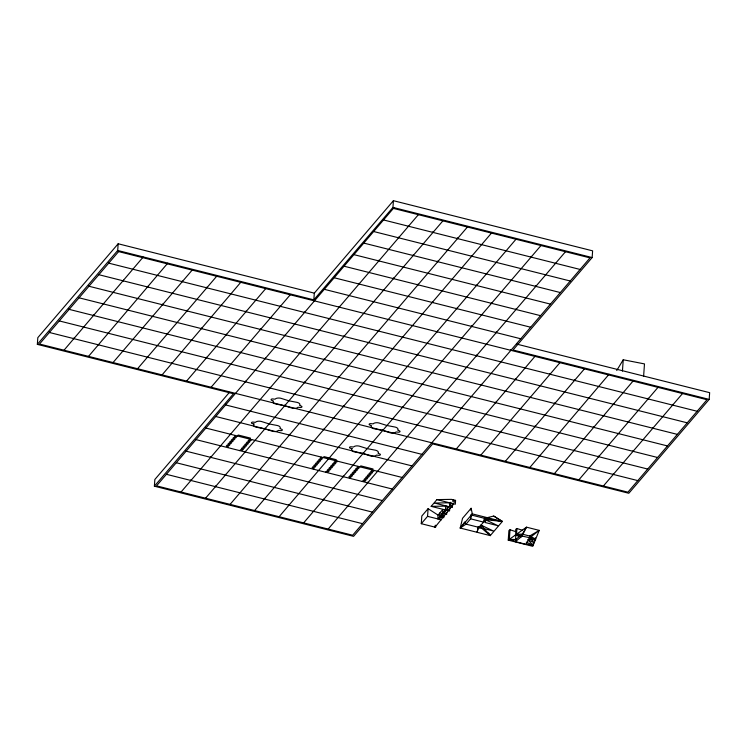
<?xml version="1.0" encoding="UTF-8"?>
<svg xmlns="http://www.w3.org/2000/svg" width="747" height="747" viewBox="0 0 747 747"><rect width="100%" height="100%" fill="white"/><g stroke="black" fill="none" stroke-linecap="round" stroke-linejoin="round"><path stroke-width="1.12" d="M471.002 510.481L471.105 508.287L462.533 518.315L460.227 528.045L490.256 535.608L502.367 521.453L493.711 516.056L484.523 518.334L471.843 515.141M709.183 399.384L628.834 493.272L432.69 443.895L353.583 536.346L154.377 486.194L233.494 393.753L37.35 344.367L37.817 337.653L118.166 243.765L314.31 293.141L393.417 200.691L592.623 250.843L592.147 257.556L513.04 350.007L709.183 399.384L709.65 392.67L516.896 344.143M49.442 331.761L49.386 332.48L637.807 480.61M69.219 308.651L69.163 309.37L657.584 457.5M73.906 338.652L73.953 337.933M88.996 285.531L88.949 286.25L677.361 434.39M93.683 315.542L93.739 314.823M108.773 262.421L108.726 263.14L697.138 411.27M108.315 333.265L108.362 332.546M118.166 243.765L117.699 250.478L37.35 344.367M123.348 280.872L123.404 280.153M128.092 310.154L128.139 309.435M143.181 257.043L64.018 350.203M147.869 287.044L147.915 286.325M147.458 357.169L147.514 356.45M162.501 304.767L162.547 304.048M167.692 263.215L88.538 356.375M154.377 486.194L154.853 479.481L229.441 392.315M167.235 334.058L167.291 333.339M171.978 363.341L172.025 362.622M182.277 281.656L182.324 280.937M187.011 310.939L187.067 310.22M186.246 450.469L186.199 451.188L382.333 500.574M190.933 480.48L190.989 479.761M201.643 328.671L201.69 327.952M206.788 287.828L206.844 287.109M206.387 357.953L206.433 357.234M206.023 427.359L205.976 428.078L402.11 477.454M210.71 457.369L210.766 456.641M221.42 305.56L221.467 304.841M215.453 486.652L215.5 485.933M226.164 334.843L226.21 334.124M225.799 404.248L225.753 404.967L421.887 454.344M225.342 475.092L225.389 474.373M230.487 434.25L230.543 433.531M241.253 281.731L162.09 374.891M240.786 352.575L240.842 351.856M245.94 311.732L245.987 311.013M245.53 381.857L245.576 381.138M245.119 451.982L245.175 451.263M249.862 481.264L249.909 480.545M260.563 329.455L260.619 328.736M265.306 358.747L265.353 358.028M264.896 428.871L264.952 428.152M270.05 388.029L270.097 387.31M264.485 498.996L264.541 498.277M269.639 458.154L269.686 457.435M280.34 306.345L280.396 305.626M285.083 335.627L285.13 334.908M284.672 405.761L275.876 404.052A4.417 2.166 4 0 1 273.439 401.102L272.113 400.476A1.653 0.812 4 0 1 271.198 399.365A1.653 0.812 4 0 1 273.346 399.029L275.083 399.169A4.417 2.166 4 0 1 280.816 398.272L288.902 400.822L297.166 402.39A4.417 2.166 4 0 1 299.603 405.341L300.929 405.976A1.653 0.812 4 0 1 301.844 407.078A1.653 0.812 4 0 1 299.687 407.414L297.95 407.274A4.417 2.166 4 0 1 292.217 408.17L284.672 405.761L284.728 405.033M284.262 475.886L284.318 475.157M289.416 435.043L289.462 434.324M289.005 505.168L289.052 504.449M299.715 353.359L299.762 352.64M304.86 312.517L304.916 311.798M304.449 382.641L304.505 381.922M118.614 251.59L39.498 344.031L627.919 492.17L707.026 399.72L118.614 251.59L117.699 250.478L313.833 299.855L314.31 293.141M304.048 452.766L304.094 452.047M308.782 482.058L308.838 481.339M319.492 330.249L319.539 329.53M324.226 359.531L324.282 358.812M323.825 429.656L323.871 428.937M323.414 499.78L323.46 499.061M339.269 307.138L339.315 306.419M338.858 377.263L338.914 376.544M344.012 336.421L344.059 335.702M343.601 406.545L343.648 405.826M354.358 254.017L354.302 254.736L550.446 304.113M343.19 476.67L343.237 475.951M348.335 435.828L348.391 435.109M359.046 284.019L359.092 283.3M347.934 505.952L347.981 505.233M358.635 354.153L358.691 353.424M363.378 383.435L363.425 382.716M374.135 230.907L374.079 231.626L570.222 281.003M362.967 453.56L363.014 452.841M378.822 260.908L378.869 260.189M367.711 482.842L367.757 482.123M378.412 331.033L378.468 330.314M383.566 290.191L383.613 289.472M378.001 401.158L378.057 400.439M313.833 299.855L392.95 207.405L393.417 200.691M393.865 208.516L589.999 257.892L352.668 535.235L156.534 485.858L393.912 207.797M382.744 430.449L373.948 428.741A4.417 2.166 4 0 1 371.502 425.79L370.176 425.164A1.653 0.812 4 0 1 369.261 424.053A1.653 0.812 4 0 1 371.418 423.717L373.155 423.857A4.417 2.166 4 0 1 378.888 422.961L386.965 425.51L395.228 427.079A4.417 2.166 4 0 1 397.675 430.029L399.001 430.664A1.653 0.812 4 0 1 399.916 431.766A1.653 0.812 4 0 1 397.759 432.102L396.022 431.962A4.417 2.166 4 0 1 390.289 432.858L382.744 430.449L382.791 429.73M393.454 278.64L393.501 277.921M398.599 237.798L398.655 237.079M398.188 307.923L398.244 307.204M397.787 378.047L397.834 377.328M402.932 337.205L402.978 336.486M402.521 407.33L402.577 406.611M413.231 255.53L413.278 254.811M417.965 284.812L418.021 284.093M417.564 354.937L417.61 354.218M417.153 425.062L417.2 424.343M422.298 384.219L422.354 383.5M433.008 232.41L433.055 231.691M432.597 302.544L432.644 301.816M437.751 261.702L437.798 260.983M435.716 525.374L435.576 527.289L421.28 523.694L421.812 516.018L428.096 508.679L438.041 515.085L437.779 518.922L445.445 509.949L445.716 506.111L431.15 506.354L436.92 499.612L451.487 499.369L455.577 500.406L455.306 504.234L436.92 499.612M437.34 331.827L437.387 331.108M421.28 523.694L427.564 516.345L428.096 508.679M436.93 401.951L436.976 401.232M441.673 431.234L441.72 430.515M435.576 527.289L435.071 527.158L435.202 525.244M452.374 279.425L452.43 278.706M457.528 238.592L457.575 237.863M439.507 516.429L439.311 519.305L451.59 503.357M439.946 512.853L439.684 516.691L443.765 517.718L443.905 515.803M441.486 513.245L441.234 516.803L443.279 517.326L443.401 515.542M457.117 308.716L457.164 307.988M444.297 510.92L444.148 513.021L446.192 513.544M446.79 512.433L446.65 514.347L442.569 513.32L442.831 509.482L438.041 515.085M456.706 378.841L456.753 378.122M449.741 508.1L449.535 510.976L431.15 506.354M452.551 504.748L452.365 507.53L434.493 503.039L448.611 502.806L450.067 503.17L449.899 505.504L452.075 506.055M453.018 499.762L452.887 501.676L454.932 502.189L455.063 500.275M472.151 256.314L472.207 255.595M471.74 326.439L471.796 325.72M476.894 285.597L476.941 284.878M476.483 355.721L476.53 355.002M476.072 425.846L476.128 425.127M481.227 385.013L481.273 384.294M491.984 232.485L254.596 510.546M491.526 303.329L491.573 302.61M480.9 527.877L481.096 525.132L493.45 531.033L480.9 527.877L478.267 528.288L477.165 532.116L478.248 526.635M496.26 332.611L496.316 331.892M484.327 521.21L484.514 518.465L487.221 517.83L484.327 521.21L485.447 522.573L498.006 525.729L485.634 519.819L484.514 518.465M485.447 522.573L485.634 519.819M495.849 402.736L495.905 402.017M500.593 432.018L500.639 431.299M511.303 280.218L511.35 279.499M516.494 238.657L279.117 516.719M510.892 350.343L510.939 349.624M516.037 309.501L516.093 308.782M515.626 379.625L515.682 378.906M508.24 540.137L526.476 527.167L539.241 530.379L532.76 546.309L508.24 540.137L508.912 530.547L510.014 529.763L515.29 531.481M515.225 449.75L515.271 449.031M522.508 530.314L516.924 528.493L515.729 529.343L515.673 541.426L509.342 539.353L510.014 529.763M531.08 257.108L531.126 256.38M516.924 528.493L516.522 534.245L522.237 534.152L529.67 536.019L539.241 530.379L529.53 537.943L526 544.311L515.402 541.65L515.551 539.511M535.814 286.39L535.87 285.671M521.163 535.048L521.033 536.962L515.327 535.095L519.221 535.057M530.669 536.533L535.702 539.073L522.106 536.075L522.237 534.152L526.476 527.167L522.106 536.075L515.402 541.65M535.459 355.796L456.296 448.966M535.001 426.64L535.048 425.921M529.53 537.943L529.67 536.019M533.302 543.209L533.153 545.347L526.149 544.059M539.736 455.922L539.792 455.203M535.44 537.821L535.282 540.118L528.969 538.961M550.035 374.238L550.091 373.519M554.778 403.529L554.825 402.81M574.555 380.41L574.602 379.691M574.144 450.534L574.191 449.815M579.298 409.701L579.345 408.982M589.187 398.142L589.234 397.423M593.921 427.424L593.977 426.705M598.664 456.706L598.711 455.987M609.01 374.312L529.847 467.482M613.698 404.314L613.754 403.595M613.287 474.438L613.343 473.719M622.438 371.1L623.231 359.765L644.484 363.91L643.606 376.385M628.33 422.046L628.376 421.327M633.531 380.484L554.367 473.654M633.073 451.328L633.12 450.609M648.107 398.926L648.153 398.207M652.85 428.218L652.897 427.499M672.627 405.098L672.673 404.379M488.566 532.928L490.256 535.608L481.105 525.001L479.023 527.401L466.053 524.142L464.737 521.957L460.227 528.045L466.053 524.142L470.591 518.829L483.57 522.097L484.523 518.334L502.367 521.453L493.711 516.056M471.105 508.287L472.337 513.899L470.591 518.829L470.787 514.879L472.337 513.899L502.367 521.453L485.643 519.688L484.523 518.334M616.733 370.531L623.231 359.765M435.071 527.158L448.517 510.509M453.634 503.87L449.106 509.753L447.061 509.249L447.248 506.503L445.716 506.111M113.049 362.547L192.166 270.106M137.569 368.719L216.677 276.278M186.601 381.063L265.717 288.622M211.121 387.235L290.238 294.794M181.045 492.03L418.376 214.688M235.342 435.473L234.521 436.435L236.566 436.948L235.735 437.91L233.699 437.397L232.868 438.368L234.913 438.881L234.091 439.843L232.046 439.329L231.225 440.291L233.269 440.805L232.438 441.766L230.403 441.253L229.572 442.215L231.617 442.728L230.795 443.69L228.75 443.176L227.928 444.138L229.973 444.652L229.142 445.623L227.107 445.1L226.276 446.071L228.321 446.585L227.499 447.546M237.387 435.987L238.209 435.025L250.469 438.115L249.647 439.077M239.759 450.628L240.581 449.666L242.626 450.18L243.447 449.218L241.402 448.704L242.233 447.742L244.269 448.256L245.1 447.294L243.055 446.781L243.877 445.819L245.922 446.332L246.743 445.371L244.699 444.857L245.53 443.886L247.565 444.4L248.396 443.438L246.351 442.924L247.173 441.963L249.218 442.476L250.04 441.514L247.995 441.001L248.826 440.039L250.861 440.553L251.692 439.591M205.565 498.202L442.896 220.86M230.085 504.374L467.417 227.032M321.154 457.08L320.332 458.042L322.377 458.555L321.546 459.517L319.511 459.003L318.68 459.965L320.724 460.479L319.903 461.441L317.858 460.927L317.036 461.889L319.081 462.402L318.25 463.373L316.214 462.851L315.383 463.822L317.428 464.335L316.607 465.297L314.562 464.783L313.74 465.745L315.785 466.259L314.954 467.22L312.918 466.707L312.087 467.669L314.132 468.182L313.31 469.144M323.199 457.594L324.021 456.632L336.281 459.713L335.459 460.675M325.571 472.235L326.392 471.273L328.437 471.787L329.259 470.825L327.214 470.311L328.036 469.34L330.081 469.863L330.912 468.892L328.867 468.378L329.688 467.417L331.733 467.93L332.555 466.968L330.51 466.455L331.332 465.493L333.377 466.007L334.208 465.045L332.163 464.531L332.985 463.57L335.029 464.083L335.851 463.121L333.806 462.608L334.628 461.637L336.673 462.15L337.504 461.188M303.637 522.891L540.968 245.548M357.934 466.333L357.103 467.295L359.148 467.809L358.327 468.78L356.282 468.257L355.46 469.228L357.505 469.742L356.674 470.703L354.638 470.19L353.807 471.152L355.852 471.665L355.03 472.627L352.986 472.113L352.164 473.075L354.209 473.589L353.378 474.55L351.342 474.037L350.511 474.999L352.556 475.512L351.734 476.483L349.689 475.97L348.868 476.931L350.913 477.445L350.082 478.407M359.97 466.847L360.801 465.885L373.061 468.976L372.23 469.938M362.342 481.488L363.173 480.526L365.208 481.04L366.039 480.078L363.994 479.565L364.816 478.603L366.861 479.116L367.683 478.155L365.638 477.641L366.469 476.679L368.504 477.193L369.335 476.231L367.291 475.718L368.112 474.747L370.157 475.269L370.979 474.298L368.934 473.785L369.765 472.823L371.801 473.337L372.632 472.375L370.587 471.861L371.408 470.899L373.453 471.413L374.275 470.451M328.148 529.063L565.479 251.72M480.816 455.138L559.923 362.687M449.414 503.973L450.852 502.292M505.336 461.31L584.443 368.859M460.227 528.045L472.337 513.899M479.023 527.401L484.131 521.462M578.888 479.826L657.995 387.376M603.399 485.998L682.515 393.548M483.57 522.097L485.643 519.688L487.8 518.95M520.276 535.786L515.813 539.502L509.342 539.353M392.95 207.405L592.147 257.556M383.977 220.066L580.111 269.452M364.191 243.186L560.334 292.563M344.414 266.296L540.557 315.673M334.525 277.847L530.669 327.233M324.637 289.406L520.78 338.783M98.837 274.7L687.249 422.83M79.051 297.81L667.473 445.94M59.274 320.921L647.696 469.051M215.864 416.527L411.999 465.904M196.088 439.638L392.222 489.014M427.564 516.345L441.356 519.819M176.311 462.748L372.445 512.125M166.422 474.308L362.556 523.684M516.522 534.245L522.106 536.075M526.28 542.135L533.153 545.347L527.69 539.595L534.217 542.733L530.566 538.671M480.993 527.597L490.256 535.608M254.008 424.016L253.803 424.249A4.417 2.166 4 0 0 256.24 427.209L265.045 428.909L272.59 431.327A4.417 2.166 4 0 0 278.323 430.421L280.06 430.571A1.653 0.812 4 0 0 282.207 430.235A1.653 0.812 4 0 0 281.302 429.123L279.976 428.498A4.417 2.166 4 0 0 277.529 425.547L269.265 423.979L261.189 421.429A4.417 2.166 4 0 0 255.455 422.326L253.719 422.186A1.653 0.812 4 0 0 251.562 422.522A1.653 0.812 4 0 0 252.477 423.624L254.008 424.016M352.08 448.704L351.874 448.947A4.417 2.166 4 0 0 354.311 451.898L363.117 453.597L370.661 456.015A4.417 2.166 4 0 0 376.395 455.119L378.131 455.259A1.653 0.812 4 0 0 380.279 454.923A1.653 0.812 4 0 0 379.364 453.812L378.038 453.186A4.417 2.166 4 0 0 375.601 450.236L367.337 448.667L359.26 446.118A4.417 2.166 4 0 0 353.527 447.014L351.781 446.874A1.653 0.812 4 0 0 349.633 447.21A1.653 0.812 4 0 0 350.548 448.312L352.08 448.704"/></g></svg>
